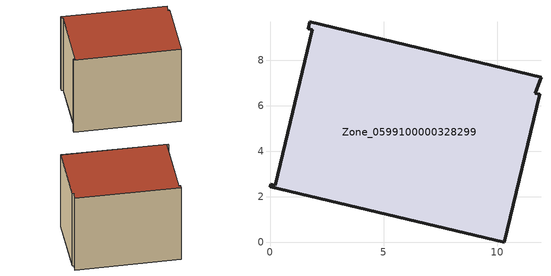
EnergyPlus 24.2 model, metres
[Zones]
Zone_0599100000328299
 floor ground (C_G): 11.86,6.49 10.3,0 0,2.43 0.03,2.54 0.23,2.49 1.87,9.33 1.68,9.38 1.75,9.68 11.92,7.25 11.67,6.54 z0
 wall outside (C_F): 10.3,0 11.86,6.49 11.67,6.54 11.92,7.25 1.75,9.68 1.68,9.38 1.87,9.33 0.23,2.49 0.03,2.54 0,2.43 10.3,0 z0:8.47
 roof outside (C_R): 11.92,7.25 1.75,9.68 1.68,9.38 1.87,9.33 0.23,2.49 0.03,2.54 0,2.43 10.3,0 11.86,6.49 11.67,6.54 z8.47
[BUILDING]
Pand.0599100000328299: North Axis=0; Terrain=City; Loads Convergence Tolerance Value=0.04; Temperature Convergence Tolerance Value=0.4; Solar Distribution=FullExterior; Maximum Number of Warmup Days=25; Minimum Number of Warmup Days=1
[Site:Location]
Rotterdam.The.Hague.AP_ZH_NLD Design_Conditions: Latitude=51.96; Longitude=4.45; Time Zone=1; Elevation=-4.5
[SITE:GROUNDTEMPERATURE:BUILDINGSURFACE]
18, 18, 18, 18, 18, 18, 18, 18, 18, 18, 18, 18
[MATERIAL] Thermal Absorptance=0.9; Solar Absorptance=0.7; Visible Absorptance=0.7
Name | Roughness | Thickness | Conductivity | Density | Specific Heat
G.TC.1992-2005 | MediumSmooth | 0.15 | 0.06 | 540 | 1210
F.TC.1992-2005 | Rough | 0.3 | 0.12 | 1920 | 840
R.TC.1992-2005 | MediumRough | 0.2 | 0.08 | 1500 | 1000
[CONSTRUCTION]
C_G: G.TC.1992-2005
C_F: F.TC.1992-2005
C_R: R.TC.1992-2005
[ZONE]
Zone_0599100000328299: Type=1; Multiplier=1; Ceiling Height=Autocalculate; Volume=Autocalculate; Floor Area=autocalculate; Part of Total Floor Area=Yes
[ZONEINFILTRATION:DESIGNFLOWRATE]
Infil_Zone_0599100000328299: Zone or ZoneList or Space or SpaceList=Zone_0599100000328299; Schedule=AlwaysOn; Design Flow Rate Calculation Method=Flow/Area; Flow Rate per Floor Area=0.0015; Constant Term Coefficient=1; Temperature Term Coefficient=0; Velocity Term Coefficient=0; Velocity Squared Term Coefficient=0
[HVACTEMPLATE:ZONE:IDEALLOADSAIRSYSTEM]
Zone_0599100000328299: Maximum Heating Supply Air Temperature=50; Minimum Cooling Supply Air Temperature=13; Maximum Heating Supply Air Humidity Ratio=0.0156; Minimum Cooling Supply Air Humidity Ratio=0.0077; Heating Limit=NoLimit; Cooling Limit=NoLimit; Dehumidification Control Type=ConstantSensibleHeatRatio; Cooling Sensible Heat Ratio=0.7; Dehumidification Setpoint=60; Humidification Control Type=None; Humidification Setpoint=30; Outdoor Air Method=None; Outdoor Air Flow Rate per Person=0.00944; Outdoor Air Flow Rate per Zone Floor Area=0; Outdoor Air Flow Rate per Zone=0; Demand Controlled Ventilation Type=None; Outdoor Air Economizer Type=NoEconomizer; Heat Recovery Type=None; Sensible Heat Recovery Effectiveness=0.7; Latent Heat Recovery Effectiveness=0.65
[ZONECONTROL:THERMOSTAT]
ThermostatControl_Zone_0599100000328299: Zone or ZoneList=Zone_0599100000328299; Control Type Schedule=DualSetpointControlType; Control 1=Thermostat_Zone_0599100000328299; Temperature Difference Between Cutout And Setpoint=0
[THERMOSTATSETPOINT:DUALSETPOINT]
Thermostat_Zone_0599100000328299: Heating Setpoint Temperature Schedule=HeatingSetpoint_Zone_0599100000328299; Cooling Setpoint Temperature Schedule=CoolingSetpoint_Zone_0599100000328299
[SCHEDULE:COMPACT]
HeatingSetpoint_Zone_0599100000328299: Through: 12/31, For: AllDays, Until: 24:00, 21
CoolingSetpoint_Zone_0599100000328299: Through: 12/31, For: AllDays, Until: 24:00, 24
DualSetpointControlType: Through: 12/31, For: AllDays, Until: 24:00, 4
AlwaysOn: Through: 12/31, For: AllDays, Until: 24:00, 1
